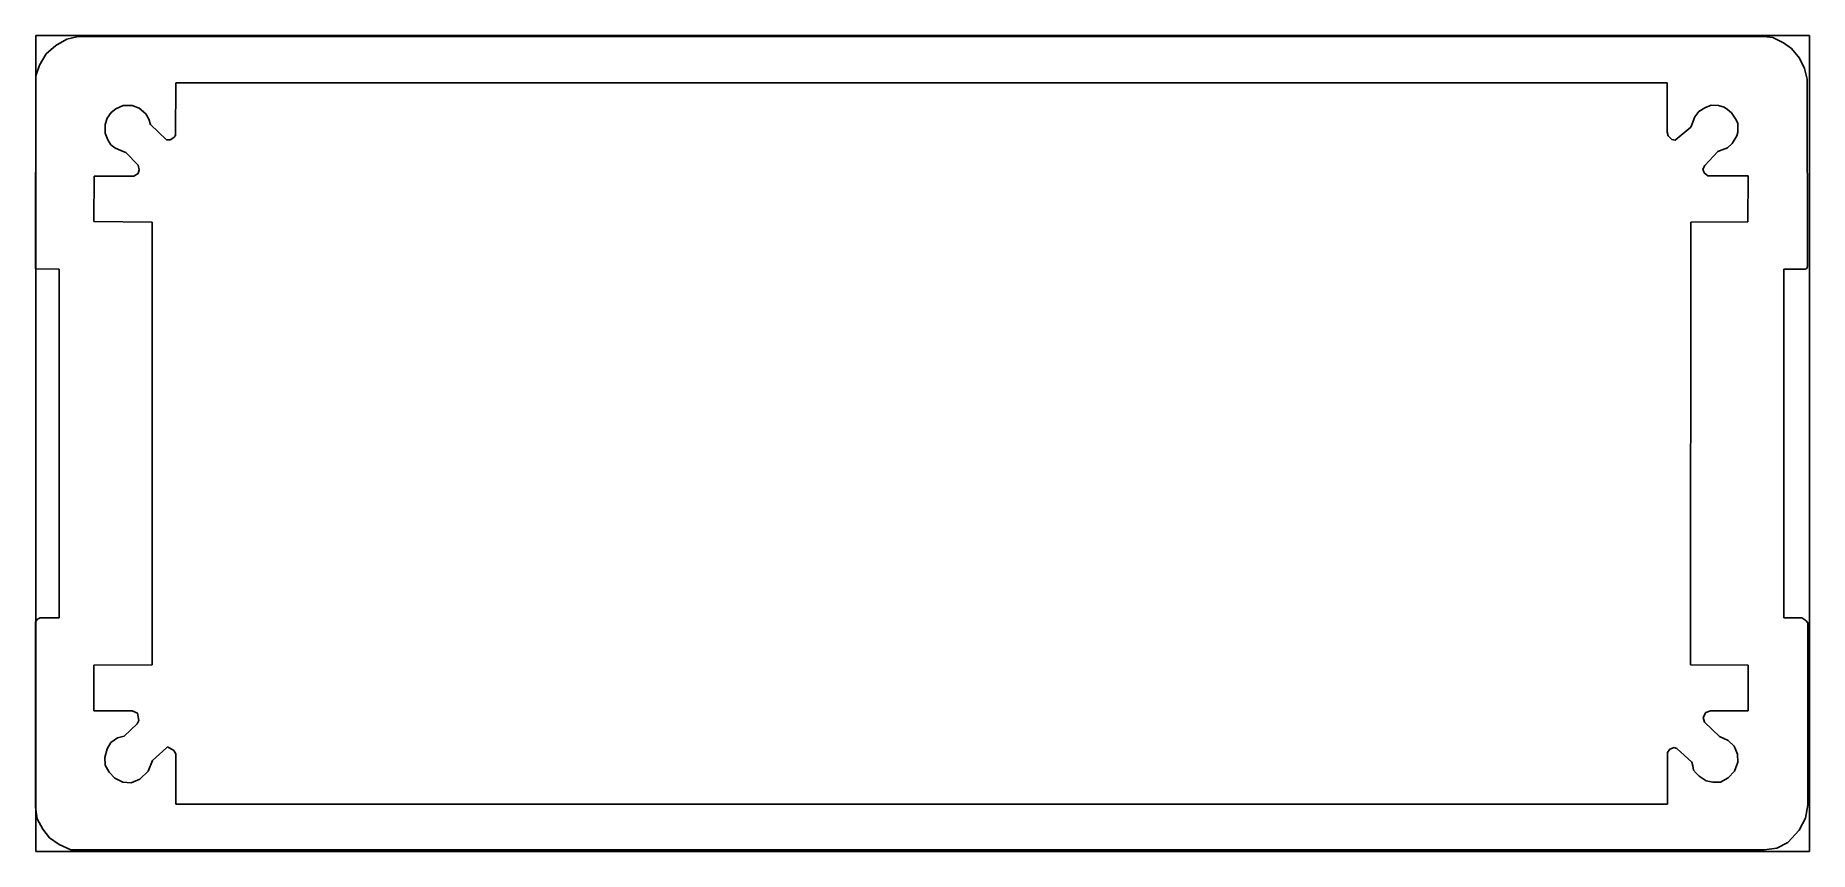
# Model space of a CAD drawing. Extents: x 20.1 to 96.1, y 244.6 to 279.6.
import ezdxf

# ---------------------------------------------------------------- set-up
doc = ezdxf.new("R2010")
doc.units = 0
doc.layers.add('Layer#1', color=7, linetype='CONTINUOUS')
doc.layers.add('Layer_1', color=7, linetype='CONTINUOUS')

msp = doc.modelspace()

# ---------------------------------------------------------------- linework, layer by layer
at = {"layer": 'Layer#1', "color": 7}
for p, q in [((20.135138, 279.609708), (96.135141, 279.609708)), ((20.135138, 244.609708), (20.135138, 279.609708)), ((96.135141, 279.609708), (96.135141, 244.609708)), ((96.135141, 244.609708), (20.135138, 244.609708))]:
    msp.add_line(p, q, dxfattribs=at)
at = {"layer": 'Layer_1', "color": 7}
for p, q in [((20.983309, 279.18563), (20.581086, 278.817689)), ((21.454169, 279.444436), (20.983309, 279.18563)), ((21.953053, 279.569771), (21.454169, 279.444436)), ((94.176294, 279.569771), (21.953053, 279.569771)), ((94.557737, 279.527878), (94.176294, 279.569771)), ((95.014141, 279.294162), (94.557737, 279.527878)), ((95.366919, 279.047217), (95.014141, 279.294162)), ((95.704265, 278.637114), (95.366919, 279.047217)), ((20.294207, 278.337496), (20.135175, 277.879128)), ((20.581086, 278.817689), (20.294207, 278.337496)), ((95.925852, 278.193938), (95.704265, 278.637114)), ((20.135175, 277.879128), (20.123773, 269.597198)), ((26.129914, 277.577624), (26.114391, 275.320636)), ((90.040711, 277.577624), (26.129914, 277.577624)), ((90.038453, 275.456549), (90.040711, 277.577624)), ((96.040504, 277.739735), (95.925852, 278.193938)), ((96.043806, 269.699709), (96.040504, 277.739735)), ((23.195818, 276.064303), (23.096053, 275.796141)), ((23.367325, 276.307517), (23.195818, 276.064303)), ((23.563752, 276.460306), (23.367325, 276.307517)), ((23.875579, 276.606858), (23.563752, 276.460306)), ((24.259119, 276.600621), (23.875579, 276.606858)), ((24.561576, 276.488367), (24.259119, 276.600621)), ((24.839086, 276.254507), (24.561576, 276.488367)), ((24.980959, 276.017528), (24.839086, 276.254507)), ((25.046434, 275.785225), (24.980959, 276.017528)), ((91.223567, 276.113596), (91.110017, 275.821454)), ((91.394444, 276.345109), (91.223567, 276.113596)), ((91.655719, 276.503859), (91.394444, 276.345109)), ((91.920303, 276.612997), (91.655719, 276.503859)), ((92.24111, 276.605292), (91.920303, 276.612997)), ((92.484747, 276.534737), (92.24111, 276.605292)), ((92.623654, 276.439927), (92.484747, 276.534737)), ((92.792324, 276.294407), (92.623654, 276.439927)), ((92.990763, 275.992342), (92.792324, 276.294407)), ((93.06683, 275.830284), (92.990763, 275.992342)), ((23.096053, 275.796141), (23.105366, 275.418847)), ((23.105366, 275.418847), (23.211397, 275.138214)), ((25.73088, 275.130416), (25.046434, 275.785225)), ((26.044259, 275.238004), (25.886779, 275.139785)), ((26.114391, 275.320636), (26.044259, 275.238004)), ((90.073731, 275.304414), (90.038453, 275.456549)), ((90.239096, 275.150072), (90.073731, 275.304414)), ((91.046074, 275.682547), (90.383515, 275.119206)), ((91.110017, 275.821454), (91.046074, 275.682547)), ((92.821043, 274.970387), (93.017275, 275.311038)), ((93.017275, 275.311038), (93.069088, 275.45656)), ((93.069088, 275.45656), (93.06683, 275.830284)), ((23.211397, 275.138214), (23.35169, 274.923061)), ((23.35169, 274.923061), (23.523196, 274.795218)), ((23.523196, 274.795218), (23.803838, 274.661137)), ((23.803838, 274.661137), (23.994028, 274.595655)), ((23.994028, 274.595655), (24.511651, 274.040626)), ((25.886779, 275.139785), (25.73088, 275.130416)), ((90.383515, 275.119206), (90.239096, 275.150072)), ((91.650261, 274.03663), (92.204783, 274.635248)), ((92.204783, 274.635248), (92.386683, 274.701396)), ((92.386683, 274.701396), (92.621504, 274.786282)), ((92.621504, 274.786282), (92.821043, 274.970387)), ((24.514756, 273.688277), (24.327671, 273.579142)), ((24.511651, 274.040626), (24.555311, 273.844182)), ((24.555311, 273.844182), (24.514756, 273.688277)), ((91.569783, 273.87788), (91.650261, 274.03663)), ((91.627111, 273.714718), (91.569783, 273.87788)), ((91.779245, 273.587939), (91.627111, 273.714718)), ((22.625165, 273.576009), (22.612747, 271.62405)), ((24.327671, 273.579142), (22.625165, 273.576009)), ((93.50014, 273.590196), (91.779245, 273.587939)), ((93.494637, 271.61023), (93.50014, 273.590196)), ((22.612747, 271.62405), (25.11778, 271.60362)), ((25.11778, 271.60362), (25.114958, 252.615936)), ((91.035101, 252.615343), (91.045036, 271.596993)), ((91.045036, 271.596993), (93.494637, 271.61023)), ((20.123773, 269.597198), (21.135794, 269.590594)), ((21.135794, 269.590594), (21.129303, 254.628409)), ((95.037696, 254.639599), (95.037696, 269.583953)), ((95.037696, 269.583953), (95.952304, 269.583953)), ((95.952304, 269.583953), (96.01404, 269.61813)), ((96.01404, 269.61813), (96.043806, 269.699709)), ((20.123886, 254.46853), (20.117113, 254.374823)), ((20.117113, 254.374823), (20.121628, 246.516698)), ((20.201046, 254.578771), (20.123886, 254.46853)), ((20.319014, 254.62728), (20.201046, 254.578771)), ((21.129303, 254.628409), (20.319014, 254.62728)), ((95.800082, 254.639599), (95.037696, 254.639599)), ((95.979375, 254.524226), (95.800082, 254.639599)), ((96.061445, 254.411972), (95.979375, 254.524226)), ((96.061445, 246.604893), (96.061445, 254.411972)), ((22.618872, 252.609698), (22.616049, 250.645268)), ((25.114958, 252.615936), (22.618872, 252.609698)), ((93.504546, 252.608739), (91.035101, 252.615343)), ((93.506804, 250.6515), (93.504546, 252.608739)), ((22.616049, 250.645268), (24.265554, 250.642135)), ((24.265554, 250.642135), (24.494746, 250.537679)), ((24.544615, 250.236777), (24.474454, 250.091782)), ((24.494746, 250.537679), (24.544615, 250.236777)), ((91.582909, 250.358392), (91.685807, 250.570428)), ((91.6328, 250.161951), (91.582909, 250.358392)), ((92.278256, 249.541441), (91.6328, 250.161951)), ((91.685807, 250.570428), (91.894722, 250.645262)), ((91.894722, 250.645262), (93.506804, 250.6515)), ((23.638794, 249.493099), (23.351944, 249.281065)), ((23.914751, 249.557022), (23.638794, 249.493099)), ((24.474454, 250.091782), (23.914751, 249.557022)), ((92.649314, 249.373058), (92.278256, 249.541441)), ((92.901883, 249.123608), (92.649314, 249.373058)), ((23.185122, 249.016025), (23.093118, 248.638727)), ((23.093118, 248.638727), (23.105536, 248.317558)), ((23.351944, 249.281065), (23.185122, 249.016025)), ((25.13079, 248.515574), (25.732573, 249.064366)), ((25.732573, 249.064366), (25.769996, 249.098665)), ((25.769996, 249.098665), (26.0444, 248.93808)), ((26.0444, 248.93808), (26.125454, 248.802442)), ((26.125454, 248.802442), (26.128277, 246.647805)), ((90.042546, 248.858564), (90.148562, 248.998882)), ((90.042828, 246.644587), (90.042546, 248.858564)), ((90.148562, 248.998882), (90.338769, 249.067482)), ((90.338769, 249.067482), (90.454141, 249.023828)), ((90.454141, 249.023828), (91.090242, 248.437616)), ((93.054672, 248.793086), (92.901883, 249.123608)), ((93.067147, 248.443853), (93.054672, 248.793086)), ((23.105536, 248.317558), (23.270805, 248.007303)), ((23.270805, 248.007303), (23.523366, 247.760971)), ((24.586666, 247.709533), (24.94681, 248.063443)), ((24.94681, 248.063443), (25.13079, 248.515574)), ((91.090242, 248.437616), (91.133896, 248.287945)), ((91.133896, 248.287945), (91.165079, 248.103976)), ((91.165079, 248.103976), (91.271096, 247.966776)), ((91.271096, 247.966776), (91.405174, 247.848288)), ((91.405174, 247.848288), (91.7014, 247.642489)), ((92.646195, 247.770332), (92.917476, 248.06344)), ((92.917476, 248.06344), (93.067147, 248.443853)), ((23.523366, 247.760971), (23.866378, 247.584797)), ((23.866378, 247.584797), (24.212496, 247.556744)), ((24.212496, 247.556744), (24.586666, 247.709533)), ((91.7014, 247.642489), (91.991386, 247.583244)), ((91.991386, 247.583244), (92.325026, 247.589482)), ((92.325026, 247.589482), (92.646195, 247.770332)), ((20.121628, 246.516698), (20.192184, 246.018398)), ((26.128277, 246.647805), (90.042828, 246.644587)), ((95.968843, 246.044857), (96.061445, 246.604893)), ((20.192184, 246.018398), (20.434697, 245.573018)), ((20.434697, 245.573018), (20.72135, 245.19819)), ((95.68662, 245.520101), (95.968843, 246.044857)), ((20.72135, 245.19819), (21.131448, 244.915968)), ((21.131448, 244.915968), (21.625336, 244.682254)), ((94.73412, 244.748398), (95.205959, 245.004162)), ((95.205959, 245.004162), (95.68662, 245.520101)), ((21.625336, 244.682254), (94.191723, 244.682254)), ((94.191723, 244.682254), (94.73412, 244.748398))]:
    msp.add_line(p, q, dxfattribs=at)

doc.saveas('drawing.dxf')
